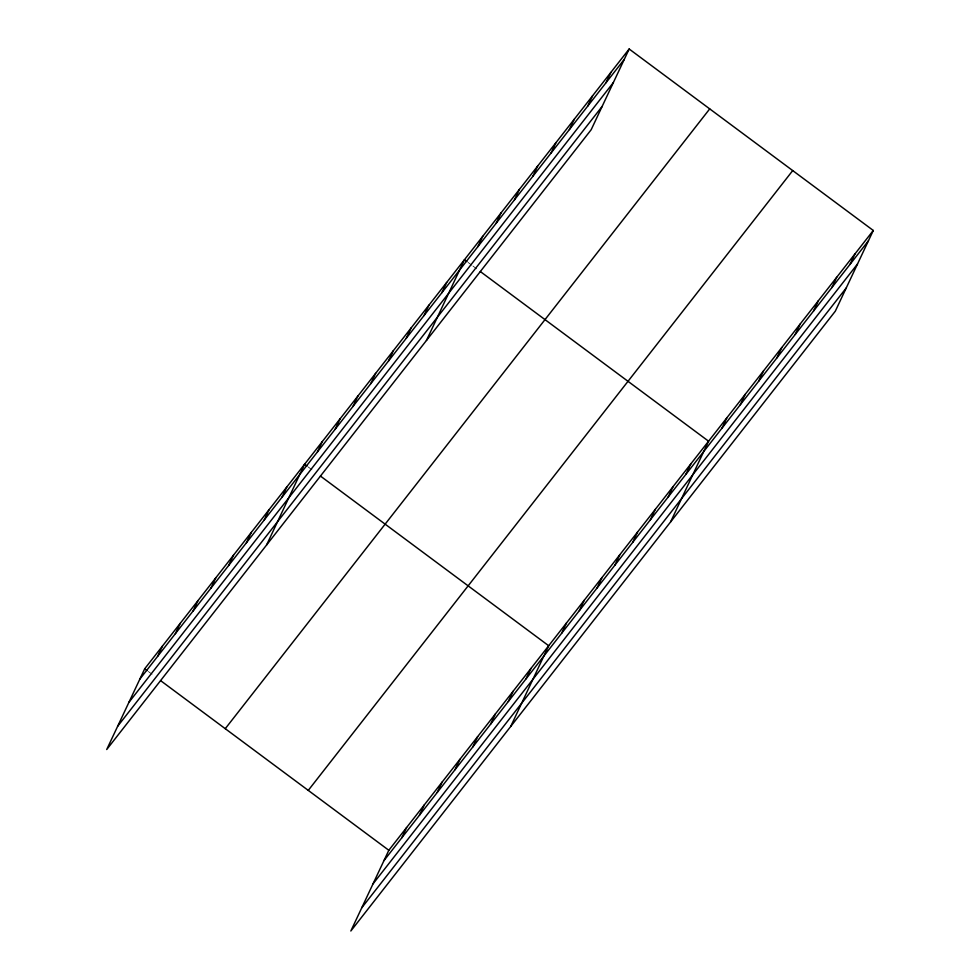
<?xml version="1.0" encoding="UTF-8"?>
<svg xmlns="http://www.w3.org/2000/svg" width="980" height="980" viewBox="0 0 980 980"><rect width="100%" height="100%" fill="white"/><g stroke="black" fill="none" stroke-linecap="round" stroke-linejoin="round"><path stroke-width="0.73" stroke-dasharray="4.9 3.68" d="M468.097 262.456L471.76 265.176M472.985 266.082L476.648 268.802M308.235 466.995L311.885 469.714M148.36 671.52L152.023 674.252"/><path stroke-width="1.47" d="M629.16 49L144.697 668.801L106.71 749.529L591.173 129.728L629.16 49L873.29 230.471L835.303 311.199L350.84 931L388.827 850.273L873.29 230.471M157.596 656.404L162.46 646.077M175.359 633.668L180.222 623.354M193.121 610.944L197.985 600.63M210.896 588.221L215.747 577.894M228.659 565.497L233.51 555.17M246.421 542.773L251.272 532.446M264.184 520.049L269.035 509.723M281.946 497.313L286.809 486.999M266.585 544.99L304.572 464.263L307.01 466.088M317.471 451.866L322.334 441.539M335.234 429.142L340.097 418.815M352.996 406.418L357.859 396.091M370.759 383.682L375.622 373.368M388.533 360.959L393.384 350.632M406.296 338.235L411.147 327.908M424.058 315.511L428.909 305.184M441.821 292.787L446.672 282.461M426.459 340.452L464.434 259.737L466.884 261.55M477.885 246.642L482.736 236.315M496.186 223.232L501.05 212.905M514.488 199.81L519.351 189.483M532.789 176.4L537.653 166.073M551.091 152.978L555.954 142.663M569.392 129.568L574.255 119.242M587.694 106.159L592.557 95.832M605.995 82.737L610.859 72.41M401.739 837.876L406.59 827.549M419.501 815.152L424.352 804.825M437.264 792.416L442.115 782.101M455.026 769.692L459.877 759.378M472.789 746.968L477.652 736.642M490.551 724.245L495.415 713.918M508.314 701.521L513.177 691.194M526.076 678.797L530.94 668.47M510.715 726.462L548.702 645.747L320.435 476.06M561.601 633.337L566.465 623.01M579.376 610.614L584.227 600.287M597.139 587.89L601.99 577.563M614.901 565.166L619.752 554.839M632.664 542.43L637.514 532.115M650.426 519.706L655.277 509.38M668.189 496.983L673.052 486.656M685.951 474.259L690.814 463.932M670.59 521.936L708.577 441.208L480.31 271.534M722.015 428.113L726.878 417.786M740.317 404.703L745.18 394.377M758.618 381.281L763.481 370.967M776.92 357.872L781.783 347.545M795.221 334.462L800.084 324.135M813.523 311.04L818.386 300.713M831.824 287.63L836.687 277.303M850.138 264.208L854.989 253.894M139.834 679.128L624.297 59.327M128.907 702.354L613.37 82.553M117.637 726.29L602.1 106.489M225.253 728.691L709.716 108.89M308.259 790.395L792.722 170.581M383.976 860.599L868.439 240.798M373.037 883.838L857.5 264.024M361.779 907.774L846.242 287.961M144.697 668.801L147.135 670.614M160.561 680.598L388.827 850.273"/></g></svg>
